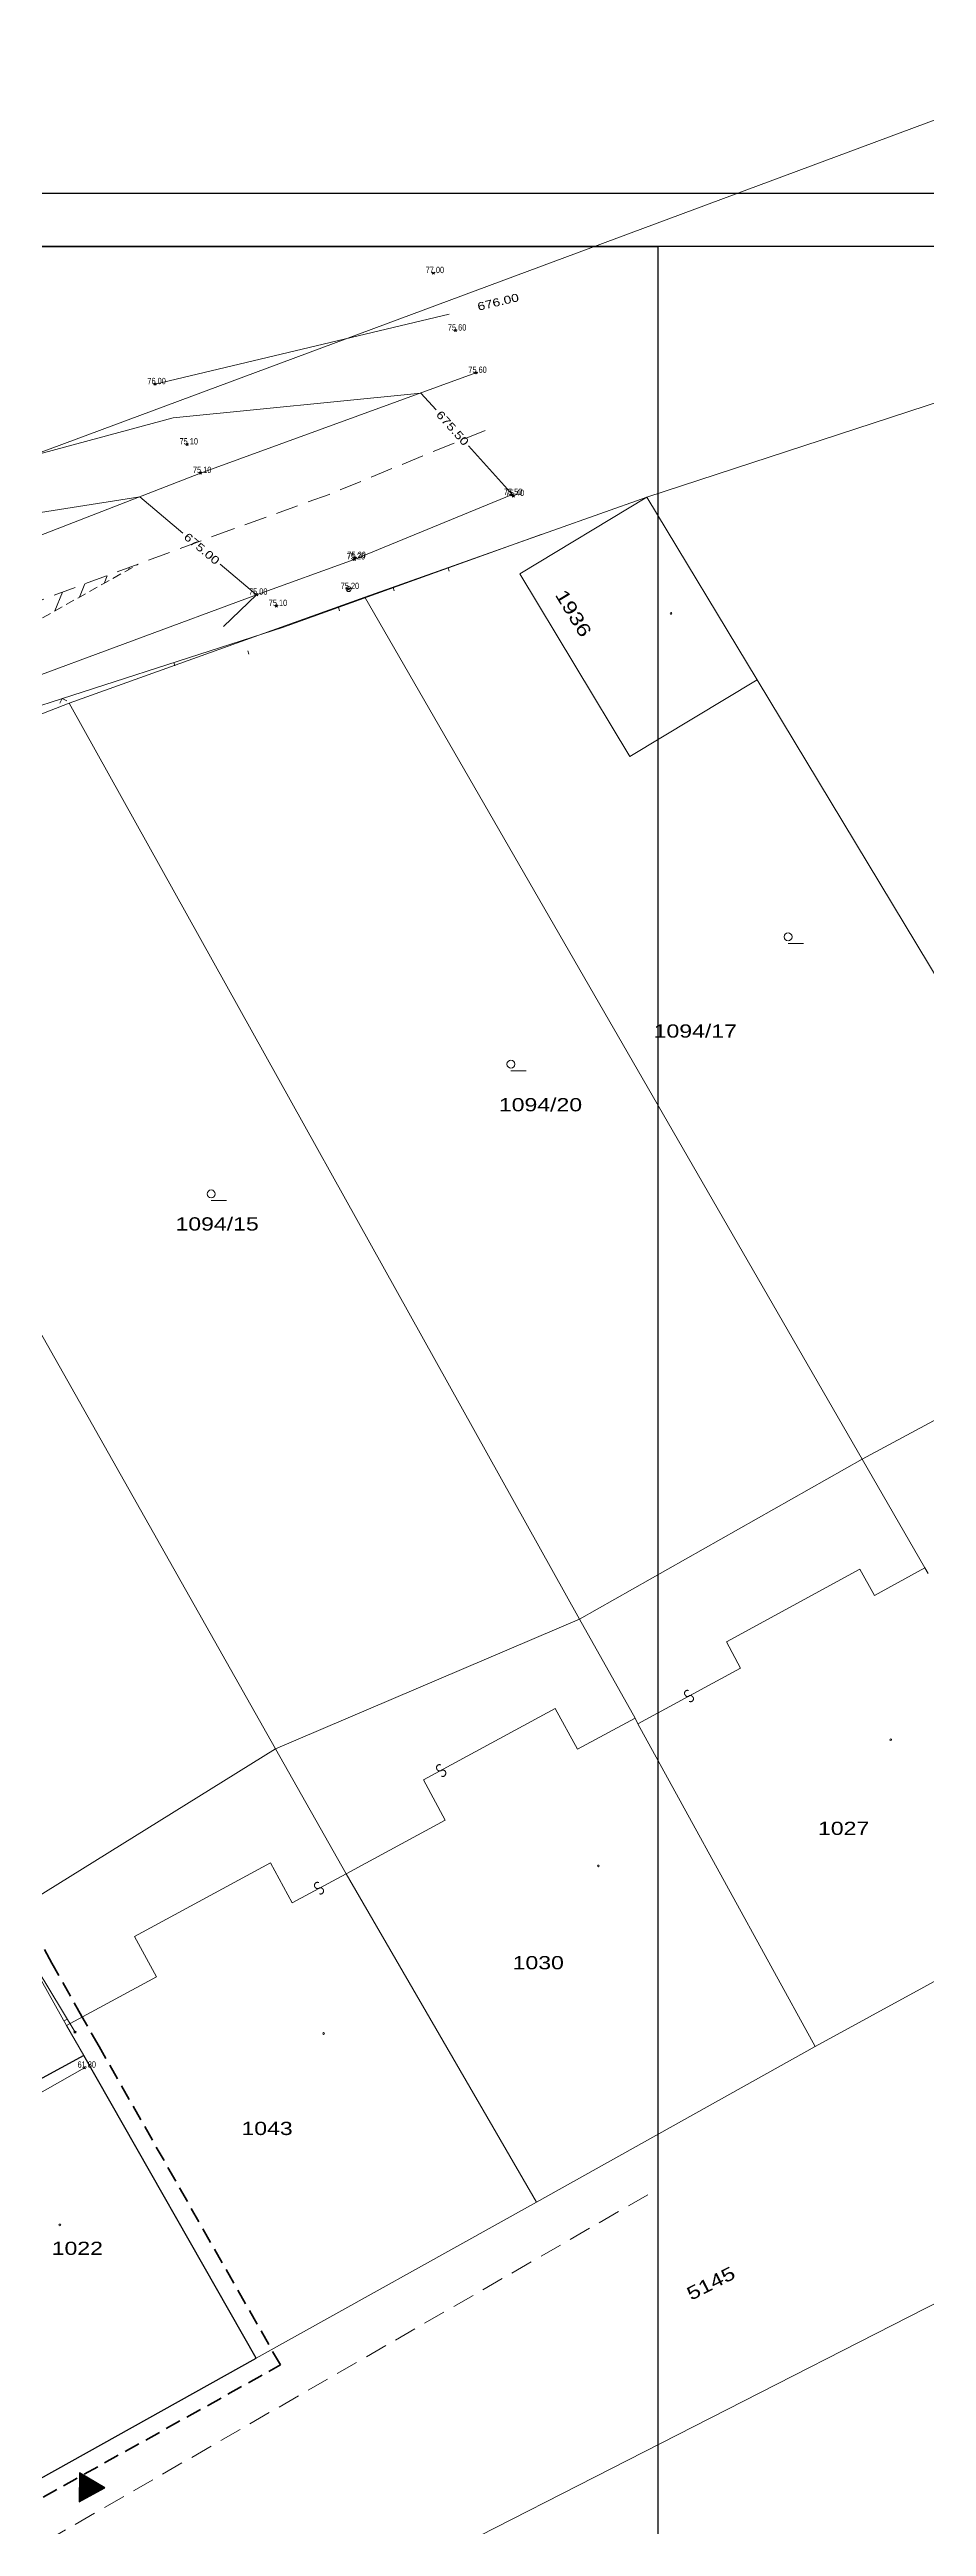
# Model space of a CAD drawing. Extents: x -847523 to -842720, y -997842 to -995984.
# Drawn here: x -842872.5 to -842847.7, y -997692.8 to -997622.6 of the extents above; entities that cross this region are included whole.
import ezdxf

# ---------------------------------------------------------------- set-up
doc = ezdxf.new("R2010")
doc.units = 0
doc.header["$MEASUREMENT"] = 0
doc.linetypes.add('DASHED', pattern=[19.05, 12.7, -6.35])
for name, color, linetype, lineweight, true_color in [('_ značky hranice', 1, 'DASHED', 35, 0xf60000), ('km__ rozhedlové trojuhelniky a doprava 02', 11, 'DASHED', 5, 0xfa8456), ('SM _ výrazná červená', 12, 'Continuous', 30, 0xda0c01), ('sítě_VODA_stávající', 161, 'DASHED', 15, 0x5c9aff), ('Z _ BODPOL', 251, 'Continuous', 9, 0x575757), ('Z _ KATASTR', 144, 'Continuous', 9, 0x006d91), ('Z _ VRSTEV', 38, 'Continuous', 9, 0x512900)]:
    doc.layers.add(name, color=color, linetype=linetype, lineweight=lineweight, true_color=true_color)
doc.layers.add('km__netisk', color=251, linetype='Continuous', plot=False)
for name, color, linetype, lineweight in [('km_kóty', 4, 'Continuous', 0), ('Z _ MERENI', 7, 'Continuous', 9), ('Z _ POPIS', 7, 'Continuous', 9)]:
    doc.layers.add(name, color=color, linetype=linetype, lineweight=lineweight)
doc.layers.add('Z _ V__KA', color=8, linetype='Continuous', true_color=0x818181)
doc.styles.get("Standard").update_dxf_attribs({"font": 'txt', "width": 0.6})

# ---------------------------------------------------------------- blocks, each defined once
blk = doc.blocks.new('PLOT_DREVENY_04')
at = {"layer": 'Z _ POPIS', "color": 0, "lineweight": 0}
blk.add_line((0, 0.1), (0, 0), dxfattribs=at)
blk = doc.blocks.new('PLOT_DROTENY_04')
at = {"color": 0, "lineweight": 0, "flags": 128}
blk.add_lwpolyline([(-0.105, 0.105), (0, 0), (0.105, 0.105)], dxfattribs=at)
blk = doc.blocks.new('STOZIAR_DREVENY_01')
at = {"layer": 'Z _ MERENI', "color": 0, "lineweight": 0}
blk.add_circle((0, 0), 0.07, dxfattribs=at)
blk = doc.blocks.new('bod_000')
at = {"layer": 'Z _ BODPOL', "color": 0, "lineweight": 0}
for p, q in [((-0.03, -0.03), (0.03, 0.03)), ((-0.03, 0.03), (0.03, -0.03))]:
    blk.add_line(p, q, dxfattribs=at)
blk.add_point((0, 0), dxfattribs=at)
at = {"layer": 'Z _ V__KA', "linetype": 'ByBlock', "width": 0.868}
for tag in ['VYS', 'txtVYS']:
    blk.add_attdef(tag, (0, 0), '', height=0.18, dxfattribs=at)
blk = doc.blocks.new('hlavní vstup')
h = blk.add_hatch(color=256)
h.dxf.hatch_style = 1
h.paths.add_polyline_path([(0, 0), (-0.416, -0.72), (0.416, -0.72)])
at = {"lineweight": 30}
blk.add_lwpolyline([(0, 0), (-0.416, -0.72), (0.416, -0.72)], close=True, dxfattribs=at)

msp = doc.modelspace()

# ---------------------------------------------------------------- hatches: boundary and pattern name
at = {"layer": 'km__ rozhedlové trojuhelniky a doprava 02', "lineweight": 5, "true_color": 0xffd0b3}
h = msp.add_hatch(dxfattribs=at)
h.set_pattern_fill('ANSI31', color=41, scale=4, angle=23.102746, style=0)
h.set_pattern_definition([(68.102746204, (0, 0), (-0.46392706512, 0.18647165534), [])])
h.paths.add_polyline_path([(-842870.0085, -997637.1846), (-842871.1308, -997637.6003), (-842877.7836, -997640.065), (-842884.85, -997642.88), (-842892.2171, -997645.3775), (-842893.8824, -997646.0451), (-842894.5182, -997646.3005), (-842898.4046, -997647.3476), (-842901.0605, -997648.5221), (-842904.2616, -997649.7481), (-842911.7096, -997652.6867), (-842913.1061, -997653.2378), (-842915.0625, -997654.0594), (-842916.7767, -997654.7845), (-842892.3212, -997649.7047), (-842872.5997, -997638.6385)])

# ---------------------------------------------------------------- linework, layer by layer
at = {"layer": '_ značky hranice', "color": 194, "ltscale": 0.035, "true_color": 0x4902a4}
msp.add_lwpolyline([(-842873.8723, -997692.6494), (-842865.9758, -997688.2512), (-842871.1161, -997679.2215), (-842871.6052, -997678.3731), (-842872.4531, -997676.8568), (-842873.323, -997675.287), (-842889.0924, -997647.0136), (-842897.2352, -997650.4873), (-842880.5277, -997680.7417), (-842880.2184, -997681.3017), (-842879.1854, -997683.1723)], close=True, dxfattribs=at)
at = {"layer": 'km__ rozhedlové trojuhelniky a doprava 02', "ltscale": 0.05}
msp.add_lwpolyline([(-842860.1709, -997633.3899), (-842864.5917, -997635.2037), (-842867.3295, -997636.1921), (-842877.7749, -997640.0615), (-842884.9932, -997642.893), (-842892.2408, -997645.3856), (-842894.5182, -997646.3005), (-842898.4046, -997647.3476), (-842899.0759, -997647.6389), (-842901.0368, -997648.5115), (-842904.2572, -997649.7463), (-842913.1061, -997653.2378), (-842916.6589, -997654.7299), (-842923.4871, -997657.8915), (-842927.5023, -997659.9496)], dxfattribs=at)
at = {"layer": 'km__ rozhedlové trojuhelniky a doprava 02', "ltscale": 0.02}
msp.add_lwpolyline([(-842892.3212, -997649.7047), (-842870.0085, -997637.1846)], dxfattribs=at)
at = {"layer": 'km__netisk'}
for points in [[(-842932.5236, -997700.923), (-842827.5236, -997700.923), (-842827.5236, -997626.673), (-842932.5236, -997626.673)], [(-842932.5236, -997700.923), (-842827.5236, -997700.923), (-842827.5236, -997626.673), (-842932.5236, -997626.673)], [(-842932.5236, -997700.923), (-842827.5236, -997700.923), (-842827.5236, -997626.673), (-842932.5236, -997626.673)], [(-842931.0236, -997699.423), (-842829.0236, -997699.423), (-842829.0236, -997628.173), (-842931.0236, -997628.173)], [(-842931.0236, -997699.423), (-842829.0236, -997699.423), (-842829.0236, -997628.173), (-842931.0236, -997628.173)], [(-842931.0236, -997628.173), (-842855.2736, -997628.173), (-842855.2736, -997699.423), (-842931.0236, -997699.423)]]:
    msp.add_lwpolyline(points, close=True, dxfattribs=at)
at = {"layer": 'SM _ výrazná červená', "linetype": 'Continuous', "ltscale": 0.01}
msp.add_lwpolyline([(-842873.68, -997691.97), (-842866.66, -997688.06), (-842871.55, -997679.47), (-842875.8524, -997681.8056), (-842876.04, -997681.46), (-842878.7485, -997682.9292), (-842878.5457, -997683.2876)], close=True, dxfattribs=at)
at = {"layer": 'sítě_VODA_stávající', "ltscale": 0.05}
msp.add_lwpolyline([(-842883.3503, -997699.423), (-842855.2736, -997683.2613)], dxfattribs=at)
at = {"layer": 'Z _ KATASTR'}
for p, q in [((-842913.09, -997649), (-842842.04, -997622.59)), ((-842855.58, -997635.28), (-842845.98, -997632.14)), ((-842863.58, -997638.12), (-842855.58, -997635.28)), ((-842859.19, -997637.46), (-842855.58, -997635.28)), ((-842855.58, -997635.28), (-842852.46, -997640.46)), ((-842859.19, -997637.46), (-842856.07, -997642.64)), ((-842871.97, -997641.13), (-842863.58, -997638.12)), ((-842849.48, -997662.56), (-842863.58, -997638.12)), ((-842856.07, -997642.64), (-842852.46, -997640.46)), ((-842852.46, -997640.46), (-842841.67, -997658.36)), ((-842880.91, -997644.61), (-842871.97, -997641.13)), ((-842871.97, -997641.13), (-842857.49, -997667.1)), ((-842866.11, -997670.78), (-842880.91, -997644.61)), ((-842851.58, -997647.94), (-842851.142, -997647.94)), ((-842859.44, -997651.55), (-842859.002, -997651.55)), ((-842867.94, -997655.23), (-842867.502, -997655.23)), ((-842849.48, -997662.56), (-842841.67, -997658.36)), ((-842849.48, -997662.56), (-842857.49, -997667.1)), ((-842847.7, -997665.65), (-842849.48, -997662.56)), ((-842853.33, -997667.74), (-842849.54, -997665.68)), ((-842849.54, -997665.68), (-842849.13, -997666.43)), ((-842849.13, -997666.43), (-842847.7, -997665.65)), ((-842847.61, -997665.81), (-842847.7, -997665.65)), ((-842857.49, -997667.1), (-842866.11, -997670.78)), ((-842857.49, -997667.1), (-842855.92, -997669.91)), ((-842852.93, -997668.49), (-842853.33, -997667.74)), ((-842855.84, -997670.07), (-842852.93, -997668.49)), ((-842854.51, -997669.17), (-842854.52, -997669.18)), ((-842854.52, -997669.18), (-842854.52, -997669.19)), ((-842854.52, -997669.19), (-842854.52, -997669.2)), ((-842854.52, -997669.2), (-842854.52, -997669.21)), ((-842854.52, -997669.21), (-842854.52, -997669.22)), ((-842854.52, -997669.22), (-842854.52, -997669.23)), ((-842854.52, -997669.23), (-842854.51, -997669.23)), ((-842854.5, -997669.15), (-842854.51, -997669.16)), ((-842854.51, -997669.16), (-842854.51, -997669.17)), ((-842854.51, -997669.23), (-842854.51, -997669.24)), ((-842854.51, -997669.24), (-842854.51, -997669.25)), ((-842854.51, -997669.25), (-842854.5, -997669.25)), ((-842854.49, -997669.14), (-842854.5, -997669.14)), ((-842854.5, -997669.14), (-842854.5, -997669.15)), ((-842854.5, -997669.25), (-842854.5, -997669.26)), ((-842854.5, -997669.26), (-842854.49, -997669.26)), ((-842854.48, -997669.13), (-842854.49, -997669.13)), ((-842854.49, -997669.13), (-842854.49, -997669.14)), ((-842854.49, -997669.26), (-842854.49, -997669.27)), ((-842854.49, -997669.27), (-842854.48, -997669.27)), ((-842854.47, -997669.12), (-842854.48, -997669.13)), ((-842854.48, -997669.27), (-842854.48, -997669.28)), ((-842854.48, -997669.28), (-842854.47, -997669.28)), ((-842854.46, -997669.12), (-842854.47, -997669.12)), ((-842854.47, -997669.28), (-842854.46, -997669.29)), ((-842854.45, -997669.12), (-842854.46, -997669.12)), ((-842854.46, -997669.29), (-842854.45, -997669.29)), ((-842854.44, -997669.11), (-842854.45, -997669.12)), ((-842854.45, -997669.29), (-842854.44, -997669.29)), ((-842854.43, -997669.11), (-842854.44, -997669.11)), ((-842854.44, -997669.29), (-842854.43, -997669.29)), ((-842854.42, -997669.11), (-842854.43, -997669.11)), ((-842854.43, -997669.29), (-842854.42, -997669.29)), ((-842854.42, -997669.12), (-842854.42, -997669.11)), ((-842854.41, -997669.12), (-842854.42, -997669.12)), ((-842854.42, -997669.29), (-842854.41, -997669.29)), ((-842854.4, -997669.12), (-842854.41, -997669.12)), ((-842854.41, -997669.29), (-842854.4, -997669.29)), ((-842854.4, -997669.29), (-842854.39, -997669.28)), ((-842854.38, -997669.27), (-842854.39, -997669.28)), ((-842854.37, -997669.27), (-842854.38, -997669.27)), ((-842854.36, -997669.27), (-842854.37, -997669.27)), ((-842854.35, -997669.27), (-842854.36, -997669.27)), ((-842854.34, -997669.27), (-842854.35, -997669.27)), ((-842854.33, -997669.27), (-842854.34, -997669.27)), ((-842854.32, -997669.27), (-842854.33, -997669.27)), ((-842854.31, -997669.28), (-842854.32, -997669.27)), ((-842854.3, -997669.28), (-842854.31, -997669.28)), ((-842854.3, -997669.29), (-842854.3, -997669.28)), ((-842854.29, -997669.29), (-842854.3, -997669.29)), ((-842854.29, -997669.3), (-842854.29, -997669.29)), ((-842860.91, -997671.11), (-842858.18, -997669.63)), ((-842858.18, -997669.63), (-842857.55, -997670.79)), ((-842855.92, -997669.91), (-842857.55, -997670.79)), ((-842855.92, -997669.91), (-842855.84, -997670.07)), ((-842854.38, -997669.44), (-842854.37, -997669.44)), ((-842854.37, -997669.44), (-842854.36, -997669.44)), ((-842854.36, -997669.44), (-842854.36, -997669.45)), ((-842854.36, -997669.45), (-842854.35, -997669.45)), ((-842854.35, -997669.45), (-842854.34, -997669.45)), ((-842854.34, -997669.45), (-842854.33, -997669.44)), ((-842854.33, -997669.44), (-842854.32, -997669.44)), ((-842854.32, -997669.44), (-842854.31, -997669.44)), ((-842854.31, -997669.44), (-842854.3, -997669.43)), ((-842854.3, -997669.43), (-842854.29, -997669.43)), ((-842854.28, -997669.3), (-842854.29, -997669.3)), ((-842854.29, -997669.43), (-842854.29, -997669.42)), ((-842854.29, -997669.42), (-842854.28, -997669.42)), ((-842854.28, -997669.31), (-842854.28, -997669.3)), ((-842854.27, -997669.31), (-842854.28, -997669.31)), ((-842854.28, -997669.41), (-842854.27, -997669.4)), ((-842854.28, -997669.42), (-842854.28, -997669.41)), ((-842854.27, -997669.32), (-842854.27, -997669.31)), ((-842854.27, -997669.33), (-842854.27, -997669.32)), ((-842854.26, -997669.33), (-842854.27, -997669.33)), ((-842854.27, -997669.39), (-842854.26, -997669.38)), ((-842854.27, -997669.4), (-842854.27, -997669.39)), ((-842854.26, -997669.34), (-842854.26, -997669.33)), ((-842854.26, -997669.35), (-842854.26, -997669.34)), ((-842854.26, -997669.36), (-842854.26, -997669.35)), ((-842854.26, -997669.37), (-842854.26, -997669.36)), ((-842854.26, -997669.38), (-842854.26, -997669.37)), ((-842855.84, -997670.07), (-842850.81, -997679.22)), ((-842866.11, -997670.78), (-842873.76, -997675.53)), ((-842864.11, -997674.32), (-842866.11, -997670.78)), ((-842861.92, -997671.66), (-842860.91, -997671.11)), ((-842861.54, -997671.28), (-842861.55, -997671.29)), ((-842861.55, -997671.29), (-842861.55, -997671.3)), ((-842861.55, -997671.3), (-842861.55, -997671.31)), ((-842861.55, -997671.31), (-842861.55, -997671.32)), ((-842861.55, -997671.32), (-842861.55, -997671.33)), ((-842861.55, -997671.33), (-842861.55, -997671.34)), ((-842861.55, -997671.34), (-842861.54, -997671.34)), ((-842861.53, -997671.26), (-842861.54, -997671.27)), ((-842861.54, -997671.27), (-842861.54, -997671.28)), ((-842861.54, -997671.34), (-842861.54, -997671.35)), ((-842861.54, -997671.35), (-842861.54, -997671.36)), ((-842861.54, -997671.36), (-842861.53, -997671.36)), ((-842861.52, -997671.25), (-842861.53, -997671.25)), ((-842861.53, -997671.25), (-842861.53, -997671.26)), ((-842861.53, -997671.36), (-842861.53, -997671.37)), ((-842861.53, -997671.37), (-842861.52, -997671.37)), ((-842861.51, -997671.24), (-842861.52, -997671.24)), ((-842861.52, -997671.24), (-842861.52, -997671.25)), ((-842861.52, -997671.37), (-842861.52, -997671.38)), ((-842861.52, -997671.38), (-842861.51, -997671.38)), ((-842861.5, -997671.23), (-842861.51, -997671.24)), ((-842861.51, -997671.38), (-842861.51, -997671.39)), ((-842861.51, -997671.39), (-842861.5, -997671.39)), ((-842861.49, -997671.23), (-842861.5, -997671.23)), ((-842861.5, -997671.39), (-842861.49, -997671.4)), ((-842861.48, -997671.23), (-842861.49, -997671.23)), ((-842861.49, -997671.4), (-842861.48, -997671.4)), ((-842861.47, -997671.22), (-842861.48, -997671.23)), ((-842861.48, -997671.4), (-842861.47, -997671.4)), ((-842861.46, -997671.22), (-842861.47, -997671.22)), ((-842861.47, -997671.4), (-842861.46, -997671.4)), ((-842861.45, -997671.22), (-842861.46, -997671.22)), ((-842861.46, -997671.4), (-842861.45, -997671.4)), ((-842861.45, -997671.23), (-842861.45, -997671.22)), ((-842861.44, -997671.23), (-842861.45, -997671.23)), ((-842861.45, -997671.4), (-842861.44, -997671.4)), ((-842861.43, -997671.23), (-842861.44, -997671.23)), ((-842861.44, -997671.4), (-842861.43, -997671.4)), ((-842861.43, -997671.4), (-842861.42, -997671.39)), ((-842861.41, -997671.38), (-842861.42, -997671.39)), ((-842861.4, -997671.38), (-842861.41, -997671.38)), ((-842861.39, -997671.38), (-842861.4, -997671.38)), ((-842861.38, -997671.38), (-842861.39, -997671.38)), ((-842861.37, -997671.38), (-842861.38, -997671.38)), ((-842861.36, -997671.38), (-842861.37, -997671.38)), ((-842861.35, -997671.38), (-842861.36, -997671.38)), ((-842861.34, -997671.38), (-842861.35, -997671.38)), ((-842861.33, -997671.38), (-842861.34, -997671.38)), ((-842861.33, -997671.39), (-842861.33, -997671.38)), ((-842861.32, -997671.39), (-842861.33, -997671.39)), ((-842861.31, -997671.4), (-842861.32, -997671.39)), ((-842861.3, -997671.41), (-842861.31, -997671.4)), ((-842861.92, -997671.66), (-842861.3, -997672.8)), ((-842861.41, -997671.55), (-842861.4, -997671.55)), ((-842861.4, -997671.55), (-842861.39, -997671.56)), ((-842861.39, -997671.56), (-842861.38, -997671.56)), ((-842861.38, -997671.56), (-842861.37, -997671.56)), ((-842861.37, -997671.56), (-842861.36, -997671.56)), ((-842861.36, -997671.56), (-842861.35, -997671.56)), ((-842861.35, -997671.56), (-842861.34, -997671.55)), ((-842861.34, -997671.55), (-842861.33, -997671.55)), ((-842861.33, -997671.55), (-842861.32, -997671.54)), ((-842861.32, -997671.54), (-842861.31, -997671.54)), ((-842861.31, -997671.54), (-842861.31, -997671.53)), ((-842861.31, -997671.53), (-842861.3, -997671.53)), ((-842861.29, -997671.42), (-842861.3, -997671.41)), ((-842861.3, -997671.52), (-842861.29, -997671.51)), ((-842861.3, -997671.53), (-842861.3, -997671.52)), ((-842861.29, -997671.43), (-842861.29, -997671.42)), ((-842861.29, -997671.44), (-842861.29, -997671.43)), ((-842861.28, -997671.44), (-842861.29, -997671.44)), ((-842861.29, -997671.5), (-842861.28, -997671.49)), ((-842861.29, -997671.51), (-842861.29, -997671.5)), ((-842861.28, -997671.45), (-842861.28, -997671.44)), ((-842861.28, -997671.46), (-842861.28, -997671.45)), ((-842861.28, -997671.47), (-842861.28, -997671.46)), ((-842861.28, -997671.48), (-842861.28, -997671.47)), ((-842861.28, -997671.49), (-842861.28, -997671.48)), ((-842864.11, -997674.32), (-842861.3, -997672.8)), ((-842870.11, -997676.1), (-842866.26, -997674.01)), ((-842866.26, -997674.01), (-842865.64, -997675.15)), ((-842865.64, -997675.15), (-842864.11, -997674.32)), ((-842865, -997674.62), (-842865.01, -997674.63)), ((-842865.01, -997674.63), (-842865.01, -997674.64)), ((-842865.01, -997674.64), (-842865.01, -997674.65)), ((-842865.01, -997674.65), (-842865.01, -997674.66)), ((-842865.01, -997674.66), (-842865.01, -997674.67)), ((-842865.01, -997674.67), (-842865.01, -997674.68)), ((-842865.01, -997674.68), (-842865, -997674.68)), ((-842864.99, -997674.6), (-842865, -997674.61)), ((-842865, -997674.61), (-842865, -997674.62)), ((-842865, -997674.68), (-842865, -997674.69)), ((-842865, -997674.69), (-842865, -997674.7)), ((-842865, -997674.7), (-842864.99, -997674.7)), ((-842864.98, -997674.59), (-842864.99, -997674.59)), ((-842864.99, -997674.59), (-842864.99, -997674.6)), ((-842864.99, -997674.7), (-842864.99, -997674.71)), ((-842864.99, -997674.71), (-842864.98, -997674.71)), ((-842864.97, -997674.58), (-842864.98, -997674.58)), ((-842864.98, -997674.58), (-842864.98, -997674.59)), ((-842864.98, -997674.71), (-842864.98, -997674.72)), ((-842864.98, -997674.72), (-842864.97, -997674.72)), ((-842864.96, -997674.57), (-842864.97, -997674.58)), ((-842864.97, -997674.72), (-842864.97, -997674.73)), ((-842864.97, -997674.73), (-842864.96, -997674.73)), ((-842864.95, -997674.57), (-842864.96, -997674.57)), ((-842864.96, -997674.73), (-842864.95, -997674.74)), ((-842864.94, -997674.57), (-842864.95, -997674.57)), ((-842864.95, -997674.74), (-842864.94, -997674.74)), ((-842864.93, -997674.56), (-842864.94, -997674.57)), ((-842864.94, -997674.74), (-842864.93, -997674.74)), ((-842864.92, -997674.56), (-842864.93, -997674.56)), ((-842864.93, -997674.74), (-842864.92, -997674.74)), ((-842864.91, -997674.56), (-842864.92, -997674.56)), ((-842864.92, -997674.74), (-842864.91, -997674.74)), ((-842864.91, -997674.57), (-842864.91, -997674.56)), ((-842864.9, -997674.57), (-842864.91, -997674.57)), ((-842864.91, -997674.74), (-842864.9, -997674.74)), ((-842864.89, -997674.57), (-842864.9, -997674.57)), ((-842864.9, -997674.74), (-842864.89, -997674.74)), ((-842864.89, -997674.74), (-842864.88, -997674.73)), ((-842864.87, -997674.72), (-842864.88, -997674.73)), ((-842864.86, -997674.72), (-842864.87, -997674.72)), ((-842864.87, -997674.89), (-842864.86, -997674.89)), ((-842864.85, -997674.72), (-842864.86, -997674.72)), ((-842864.86, -997674.89), (-842864.85, -997674.89)), ((-842864.84, -997674.72), (-842864.85, -997674.72)), ((-842864.85, -997674.89), (-842864.85, -997674.9)), ((-842864.85, -997674.9), (-842864.84, -997674.9)), ((-842864.83, -997674.72), (-842864.84, -997674.72)), ((-842864.84, -997674.9), (-842864.83, -997674.9)), ((-842864.82, -997674.72), (-842864.83, -997674.72)), ((-842864.83, -997674.9), (-842864.82, -997674.89)), ((-842864.81, -997674.72), (-842864.82, -997674.72)), ((-842864.82, -997674.89), (-842864.81, -997674.89)), ((-842864.8, -997674.73), (-842864.81, -997674.72)), ((-842864.81, -997674.89), (-842864.8, -997674.89)), ((-842864.79, -997674.73), (-842864.8, -997674.73)), ((-842864.8, -997674.89), (-842864.79, -997674.88)), ((-842864.79, -997674.74), (-842864.79, -997674.73)), ((-842864.78, -997674.74), (-842864.79, -997674.74)), ((-842864.79, -997674.88), (-842864.78, -997674.88)), ((-842864.78, -997674.75), (-842864.78, -997674.74)), ((-842864.77, -997674.75), (-842864.78, -997674.75)), ((-842864.78, -997674.88), (-842864.78, -997674.87)), ((-842864.78, -997674.87), (-842864.77, -997674.87)), ((-842864.77, -997674.76), (-842864.77, -997674.75)), ((-842864.76, -997674.76), (-842864.77, -997674.76)), ((-842864.77, -997674.86), (-842864.76, -997674.85)), ((-842864.77, -997674.87), (-842864.77, -997674.86)), ((-842864.76, -997674.77), (-842864.76, -997674.76)), ((-842864.76, -997674.78), (-842864.76, -997674.77)), ((-842864.75, -997674.78), (-842864.76, -997674.78)), ((-842864.76, -997674.84), (-842864.75, -997674.83)), ((-842864.76, -997674.85), (-842864.76, -997674.84)), ((-842864.75, -997674.79), (-842864.75, -997674.78)), ((-842864.75, -997674.8), (-842864.75, -997674.79)), ((-842864.75, -997674.81), (-842864.75, -997674.8)), ((-842864.75, -997674.82), (-842864.75, -997674.81)), ((-842864.75, -997674.83), (-842864.75, -997674.82)), ((-842858.71, -997683.63), (-842864.11, -997674.32)), ((-842842.88, -997674.89), (-842850.81, -997679.22)), ((-842870.11, -997676.1), (-842869.49, -997677.24)), ((-842872.89, -997677.1), (-842872.04, -997678.62)), ((-842872.04, -997678.62), (-842869.49, -997677.24)), ((-842872.04, -997678.62), (-842871.55, -997679.47)), ((-842875.85, -997681.81), (-842871.55, -997679.47)), ((-842871.55, -997679.47), (-842866.66, -997688.06)), ((-842850.81, -997679.22), (-842858.71, -997683.63)), ((-842858.71, -997683.63), (-842866.66, -997688.06)), ((-842863.68, -997694.8), (-842846.75, -997686.17)), ((-842866.66, -997688.06), (-842873.68, -997691.97))]:
    msp.add_line(p, q, dxfattribs=at)
for centre, radius in [((-842854.899, -997638.579), 0.0255), ((-842851.579, -997647.752), 0.1125), ((-842859.439, -997651.362), 0.1125), ((-842867.939, -997655.042), 0.1125), ((-842848.669, -997670.519), 0.0255), ((-842856.959, -997674.099), 0.0255), ((-842864.749, -997678.849), 0.0255), ((-842872.229, -997684.279), 0.0255)]:
    msp.add_circle(centre, radius, dxfattribs=at)
at = {"layer": 'Z _ MERENI'}
for p, q in [((-842865.89, -997638.97), (-842858.58, -997636.34)), ((-842865.89, -997638.97), (-842876.59, -997642.42)), ((-842871.8, -997678.81), (-842879.04, -997666.83)), ((-842875.76, -997682.23), (-842871.53, -997679.82))]:
    msp.add_line(p, q, dxfattribs=at)
for points in [[(-842928.52, -997658.33), (-842924.68, -997656.53), (-842917.64, -997653.24), (-842913.08, -997651.27), (-842905.56, -997648.19), (-842899.76, -997646.02), (-842899.08, -997645.71), (-842894.37, -997644.1), (-842891.74, -997643.18), (-842885.38, -997641), (-842878.54, -997638.6), (-842868.24, -997634.6), (-842860.43, -997631.76)], [(-842859.42, -997635.22), (-842863.88, -997637.05), (-842866.65, -997638.05), (-842877.07, -997641.91), (-842884.31, -997644.75), (-842891.55, -997647.24), (-842893.89, -997648.18), (-842897.75, -997649.22), (-842898.28, -997649.45), (-842900.28, -997650.34), (-842903.54, -997651.59), (-842912.36, -997655.07), (-842915.86, -997656.54), (-842922.62, -997659.67), (-842926.6, -997661.71)]]:
    msp.add_lwpolyline(points, dxfattribs=at)
at = {"layer": 'Z _ VRSTEV'}
for p, q in [((-842869.53, -997632.08), (-842861.19, -997630.09)), ((-842869.02, -997633.03), (-842861.99, -997632.33)), ((-842861.99, -997632.33), (-842861.56, -997632.81)), ((-842873.29, -997634.19), (-842869.02, -997633.03)), ((-842860.64, -997633.83), (-842859.37, -997635.25)), ((-842869.96, -997635.27), (-842879.5, -997636.78)), ((-842868.74, -997636.3), (-842869.96, -997635.27)), ((-842866.65, -997638.05), (-842867.68, -997637.18)), ((-842867.59, -997638.95), (-842866.65, -997638.05))]:
    msp.add_line(p, q, dxfattribs=at)

# ---------------------------------------------------------------- block references
at = {"layer": 'km_kóty', "rotation": 29.11693479689787}
msp.add_blockref('hlavní vstup', (-842871.6689, -997691.3046), dxfattribs=at)
at = {"layer": 'Z _ BODPOL', "linetype": 'ByBlock'}
for p in [(-842861.64, -997628.93), (-842861.01, -997630.56), (-842869.53, -997632.08), (-842860.43, -997631.76), (-842868.62, -997633.79), (-842868.24, -997634.6), (-842859.42, -997635.22), (-842859.37, -997635.25), (-842863.86, -997637.01), (-842863.88, -997637.05), (-842866.65, -997638.05), (-842866.09, -997638.37), (-842864.05, -997637.89), (-842871.8, -997678.81), (-842871.53, -997679.82)]:
    msp.add_blockref('bod_000', p, dxfattribs=at)
at = {"layer": 'Z _ MERENI', "color": 7, "lineweight": 0}
msp.add_blockref('STOZIAR_DREVENY_01', (-842864.04, -997637.89), dxfattribs=at)
at = {"layer": 'Z _ POPIS'}
for p, rotation in [((-842861.22, -997637.29), 199.8), ((-842862.78, -997637.85), 199.8), ((-842864.33, -997638.41), 199.8), ((-842866.9, -997639.64), 197.9), ((-842869, -997639.97), 197.9), ((-842872.02, -997678.44), 121.1)]:
    msp.add_blockref('PLOT_DREVENY_04', p, dxfattribs=dict(at, rotation=rotation))
at = {"layer": 'Z _ POPIS', "color": 7, "lineweight": 0, "rotation": 197.9}
msp.add_blockref('PLOT_DROTENY_04', (-842872.16, -997640.99), dxfattribs=at)

# ---------------------------------------------------------------- texts
at = {"layer": 'Z _ KATASTR', "width": 1.302}
for s, rotation, p in [('1936', 301.1, (-842858.2, -997638.05)), ('5145', 27, (-842854.33, -997686.43))]:
    msp.add_text(s, height=0.375, rotation=rotation, dxfattribs=at).set_placement(p)
for s, p in [('1094/17', (-842855.39, -997650.61)), ('1094/20', (-842859.78, -997652.7)), ('1094/15', (-842868.95, -997656.08)), ('1027', (-842850.73, -997673.22)), ('1030', (-842859.39, -997677.03)), ('1043', (-842867.08, -997681.73)), ('1022', (-842872.46, -997685.13))]:
    msp.add_text(s, height=0.375, dxfattribs=at).set_placement(p)
at = {"layer": 'Z _ V__KA', "width": 0.868}
for s, p in [('77.00', (-842861.856, -997628.93)), ('75.60', (-842861.226, -997630.56)), ('76.00', (-842869.746, -997632.08)), ('75.60', (-842860.646, -997631.76)), ('75.10', (-842868.836, -997633.79)), ('75.10', (-842868.456, -997634.6)), ('75.50', (-842859.636, -997635.22)), ('75.40', (-842859.586, -997635.25)), ('75.20', (-842864.096, -997637.05)), ('75.20', (-842864.076, -997637.01)), ('75.00', (-842866.866, -997638.05)), ('75.10', (-842866.306, -997638.37)), ('75.20', (-842864.266, -997637.89)), ('61.80', (-842871.728, -997679.82))]:
    msp.add_text(s, height=0.18, dxfattribs=at).set_placement(p)
at = {"layer": 'Z _ VRSTEV', "width": 1.302}
for s, rotation, p in [('676.00', 13.42, (-842860.358, -997629.997)), ('675.50', 311.9, (-842861.578, -997632.956)), ('675.00', 319.974, (-842868.735, -997636.446))]:
    msp.add_text(s, height=0.225, rotation=rotation, dxfattribs=at).set_placement(p)

doc.saveas('drawing.dxf')
